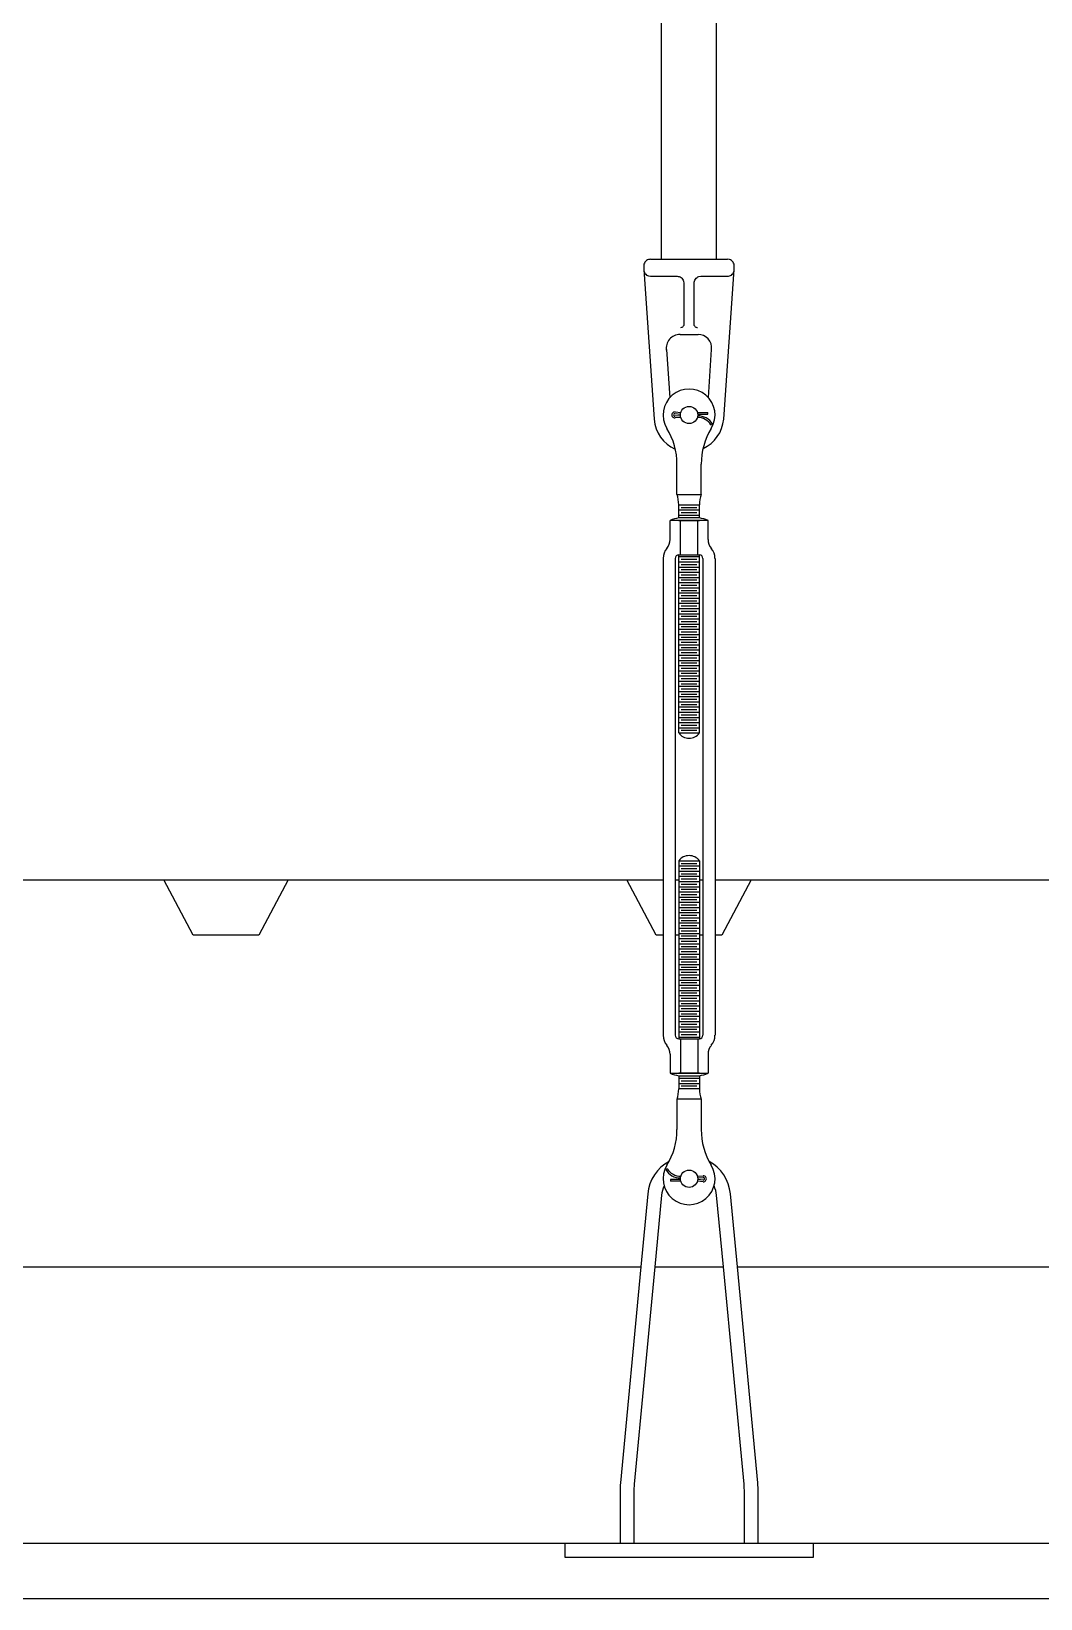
# Model space of a CAD drawing. Extents: x -13 to 356, y -85 to 125.
# Drawn here: x 189.6 to 226.1, y -63 to -6.3 of the extents above; entities that cross this region are included whole.
import ezdxf

# ---------------------------------------------------------------- set-up
doc = ezdxf.new("R2010")
doc.units = 0
doc.header["$MEASUREMENT"] = 0
doc.layers.add('2', color=7, linetype='Continuous')

msp = doc.modelspace()

# ---------------------------------------------------------------- linework, layer by layer
at = {"layer": '2', "color": 5, "linetype": 'Continuous'}
for p, q in [((212.376, -14.557), (212.379, 57.253)), ((214.357, -14.557), (214.36, 57.253)), ((211.738, -14.732), (211.727, -14.805)), ((211.752, -14.695), (211.738, -14.732)), ((211.773, -14.661), (211.752, -14.695)), ((211.8, -14.629), (211.773, -14.661)), ((211.831, -14.603), (211.8, -14.629)), ((211.866, -14.582), (211.831, -14.603)), ((211.902, -14.568), (211.866, -14.582)), ((211.939, -14.559), (211.902, -14.568)), ((211.975, -14.557), (211.939, -14.559)), ((211.975, -14.557), (214.758, -14.557)), ((214.831, -14.568), (214.758, -14.557)), ((214.867, -14.582), (214.831, -14.568)), ((214.902, -14.603), (214.867, -14.582)), ((214.933, -14.629), (214.902, -14.603)), ((214.96, -14.661), (214.933, -14.629)), ((214.98, -14.695), (214.96, -14.661)), ((214.995, -14.732), (214.98, -14.695)), ((215.003, -14.769), (214.995, -14.732)), ((211.727, -14.805), (211.727, -14.923)), ((211.727, -14.923), (211.73, -14.959)), ((211.727, -14.923), (212.103, -20.342)), ((211.73, -14.959), (211.738, -14.996)), ((211.738, -14.996), (211.752, -15.033)), ((211.752, -15.033), (211.773, -15.067)), ((211.773, -15.067), (211.8, -15.098)), ((211.8, -15.098), (211.831, -15.125)), ((211.831, -15.125), (211.866, -15.146)), ((211.866, -15.146), (211.902, -15.16)), ((211.902, -15.16), (211.975, -15.171)), ((211.975, -15.171), (212.933, -15.171)), ((212.933, -15.171), (212.969, -15.173)), ((212.969, -15.173), (213.006, -15.182)), ((213.006, -15.182), (213.042, -15.196)), ((213.042, -15.196), (213.077, -15.217)), ((213.077, -15.217), (213.108, -15.244)), ((213.108, -15.244), (213.135, -15.275)), ((213.135, -15.275), (213.155, -15.309)), ((213.577, -15.309), (213.598, -15.275)), ((213.598, -15.275), (213.625, -15.244)), ((213.625, -15.244), (213.656, -15.217)), ((213.656, -15.217), (213.691, -15.196)), ((213.691, -15.196), (213.727, -15.182)), ((213.727, -15.182), (213.8, -15.171)), ((213.8, -15.171), (214.758, -15.171)), ((214.623, -20.34), (215.006, -14.923)), ((214.758, -15.171), (214.794, -15.168)), ((214.794, -15.168), (214.831, -15.16)), ((214.831, -15.16), (214.867, -15.146)), ((214.867, -15.146), (214.902, -15.125)), ((214.902, -15.125), (214.933, -15.098)), ((214.933, -15.098), (214.96, -15.067)), ((214.96, -15.067), (214.98, -15.033)), ((214.98, -15.033), (214.995, -14.996)), ((214.995, -14.996), (215.006, -14.923)), ((215.006, -14.805), (215.003, -14.769)), ((215.006, -14.923), (215.006, -14.805)), ((213.155, -15.309), (213.17, -15.346)), ((213.17, -15.346), (213.181, -15.419)), ((213.181, -15.419), (213.181, -16.909)), ((213.552, -15.419), (213.555, -15.383)), ((213.552, -16.909), (213.552, -15.419)), ((213.555, -15.383), (213.563, -15.346)), ((213.563, -15.346), (213.577, -15.309)), ((213.144, -16.997), (213.129, -17.01)), ((213.158, -16.981), (213.144, -16.997)), ((213.168, -16.964), (213.158, -16.981)), ((213.175, -16.946), (213.168, -16.964)), ((213.179, -16.927), (213.175, -16.946)), ((213.181, -16.909), (213.179, -16.927)), ((213.558, -16.946), (213.552, -16.909)), ((213.565, -16.964), (213.558, -16.946)), ((213.575, -16.981), (213.565, -16.964)), ((213.588, -16.997), (213.575, -16.981)), ((213.604, -17.01), (213.588, -16.997)), ((213.041, -17.275), (213.693, -17.275)), ((213.093, -17.028), (213.057, -17.033)), ((213.112, -17.02), (213.093, -17.028)), ((213.129, -17.01), (213.112, -17.02)), ((213.621, -17.02), (213.604, -17.01)), ((213.639, -17.028), (213.621, -17.02)), ((213.658, -17.032), (213.639, -17.028)), ((213.676, -17.033), (213.658, -17.032)), ((212.55, -17.849), (212.55, -17.818)), ((212.55, -17.818), (212.668, -19.565)), ((214.066, -19.56), (214.186, -17.818)), ((212.857, -20.14), (213.058, -20.156)), ((213.058, -20.218), (212.857, -20.234)), ((212.862, -20.078), (213.071, -20.094)), ((213.071, -20.28), (212.862, -20.296)), ((213.668, -20.094), (214.043, -20.094)), ((213.68, -20.157), (214.043, -20.157)), ((214.043, -20.157), (214.043, -20.094)), ((214.16, -20.55), (214.214, -20.518)), ((212.932, -23.062), (212.932, -21.972)), ((213.807, -23.062), (213.807, -21.972)), ((212.932, -23.062), (213.807, -23.062)), ((212.994, -23.437), (213.744, -23.437)), ((212.994, -23.911), (212.994, -23.437)), ((212.994, -23.619), (213.744, -23.619)), ((213.088, -23.531), (213.651, -23.531)), ((213.088, -23.718), (213.651, -23.718)), ((213.744, -23.911), (213.744, -23.437)), ((214.057, -23.999), (212.682, -23.999)), ((212.682, -24.69), (212.682, -23.999)), ((212.994, -23.812), (213.744, -23.812)), ((213.744, -23.911), (212.994, -23.911)), ((212.994, -23.999), (213.744, -23.999)), ((213.057, -25.249), (213.057, -23.999)), ((213.682, -25.249), (213.682, -23.999)), ((214.057, -24.69), (214.057, -23.999)), ((212.432, -25.374), (212.432, -42.624)), ((212.869, -25.374), (212.869, -42.624)), ((212.994, -31.687), (212.994, -25.249)), ((212.994, -25.249), (213.744, -25.249)), ((212.994, -25.312), (213.744, -25.312)), ((212.994, -25.499), (213.744, -25.499)), ((213.088, -25.406), (213.651, -25.406)), ((213.744, -31.687), (213.744, -25.249)), ((213.869, -25.374), (213.869, -42.624)), ((214.307, -25.374), (214.307, -42.624)), ((212.994, -25.687), (213.744, -25.687)), ((212.994, -25.874), (213.744, -25.874)), ((212.994, -26.062), (213.744, -26.062)), ((213.088, -25.593), (213.651, -25.593)), ((213.088, -25.781), (213.651, -25.781)), ((213.088, -25.968), (213.651, -25.968)), ((212.994, -26.249), (213.744, -26.249)), ((212.994, -26.437), (213.744, -26.437)), ((212.994, -26.624), (213.744, -26.624)), ((213.088, -26.156), (213.651, -26.156)), ((213.088, -26.343), (213.651, -26.343)), ((213.088, -26.531), (213.651, -26.531)), ((212.994, -26.812), (213.744, -26.812)), ((212.994, -26.999), (213.744, -26.999)), ((212.994, -27.187), (213.744, -27.187)), ((213.088, -26.718), (213.651, -26.718)), ((213.088, -26.906), (213.651, -26.906)), ((213.088, -27.093), (213.651, -27.093)), ((212.994, -27.374), (213.744, -27.374)), ((212.994, -27.562), (213.744, -27.562)), ((212.994, -27.749), (213.744, -27.749)), ((213.088, -27.281), (213.651, -27.281)), ((213.088, -27.468), (213.651, -27.468)), ((213.088, -27.656), (213.651, -27.656)), ((212.994, -27.937), (213.744, -27.937)), ((212.994, -28.124), (213.744, -28.124)), ((212.994, -28.312), (213.744, -28.312)), ((213.088, -27.843), (213.651, -27.843)), ((213.088, -28.031), (213.651, -28.031)), ((213.088, -28.218), (213.651, -28.218)), ((212.994, -28.499), (213.744, -28.499)), ((212.994, -28.687), (213.744, -28.687)), ((212.994, -28.874), (213.744, -28.874)), ((213.088, -28.406), (213.651, -28.406)), ((213.088, -28.593), (213.651, -28.593)), ((213.088, -28.781), (213.651, -28.781)), ((212.994, -29.062), (213.744, -29.062)), ((212.994, -29.249), (213.744, -29.249)), ((212.994, -29.437), (213.744, -29.437)), ((213.088, -28.968), (213.651, -28.968)), ((213.088, -29.156), (213.651, -29.156)), ((213.088, -29.343), (213.651, -29.343)), ((212.994, -29.624), (213.744, -29.624)), ((212.994, -29.812), (213.744, -29.812)), ((212.994, -29.999), (213.744, -29.999)), ((213.088, -29.531), (213.651, -29.531)), ((213.088, -29.718), (213.651, -29.718)), ((213.088, -29.906), (213.651, -29.906)), ((212.994, -30.187), (213.744, -30.187)), ((212.994, -30.374), (213.744, -30.374)), ((212.994, -30.562), (213.744, -30.562)), ((213.088, -30.093), (213.651, -30.093)), ((213.088, -30.281), (213.651, -30.281)), ((213.088, -30.468), (213.651, -30.468)), ((212.994, -30.749), (213.744, -30.749)), ((212.994, -30.937), (213.744, -30.937)), ((212.994, -31.124), (213.744, -31.124)), ((213.088, -30.656), (213.651, -30.656)), ((213.088, -30.843), (213.651, -30.843)), ((213.088, -31.031), (213.651, -31.031)), ((212.994, -31.312), (213.744, -31.312)), ((212.994, -31.499), (213.744, -31.499)), ((212.994, -31.687), (213.744, -31.687)), ((213.088, -31.218), (213.651, -31.218)), ((213.088, -31.406), (213.651, -31.406)), ((213.088, -31.593), (213.651, -31.593)), ((212.994, -36.312), (212.994, -42.749)), ((212.994, -36.312), (213.744, -36.312)), ((212.994, -36.499), (213.744, -36.499)), ((212.994, -36.687), (213.744, -36.687)), ((213.088, -36.406), (213.651, -36.406)), ((213.088, -36.593), (213.651, -36.593)), ((213.088, -36.781), (213.651, -36.781)), ((213.744, -36.312), (213.744, -42.749)), ((144.557, -36.997), (212.432, -36.997)), ((195.432, -38.997), (194.369, -36.997)), ((198.869, -36.997), (197.807, -38.997)), ((212.182, -38.997), (211.119, -36.997)), ((212.869, -36.997), (212.994, -36.997)), ((212.994, -36.874), (213.744, -36.874)), ((212.994, -37.062), (213.744, -37.062)), ((212.994, -37.249), (213.744, -37.249)), ((213.088, -36.968), (213.651, -36.968)), ((213.088, -37.156), (213.651, -37.156)), ((213.088, -37.343), (213.651, -37.343)), ((213.744, -36.997), (213.869, -36.997)), ((214.307, -36.997), (279.432, -36.997)), ((215.619, -36.997), (214.557, -38.997)), ((212.994, -37.437), (213.744, -37.437)), ((212.994, -37.624), (213.744, -37.624)), ((212.994, -37.812), (213.744, -37.812)), ((213.088, -37.531), (213.651, -37.531)), ((213.088, -37.718), (213.651, -37.718)), ((213.088, -37.906), (213.651, -37.906)), ((212.994, -37.999), (213.744, -37.999)), ((212.994, -38.187), (213.744, -38.187)), ((212.994, -38.374), (213.744, -38.374)), ((213.088, -38.093), (213.651, -38.093)), ((213.088, -38.281), (213.651, -38.281)), ((213.088, -38.468), (213.651, -38.468)), ((197.807, -38.997), (195.432, -38.997)), ((212.432, -38.997), (212.182, -38.997)), ((212.994, -38.999), (212.869, -38.999)), ((212.994, -38.562), (213.744, -38.562)), ((212.994, -38.749), (213.744, -38.749)), ((212.994, -38.937), (213.744, -38.937)), ((213.088, -38.656), (213.651, -38.656)), ((213.088, -38.843), (213.651, -38.843)), ((213.088, -39.031), (213.651, -39.031)), ((213.869, -38.999), (213.744, -38.999)), ((214.557, -38.997), (214.307, -38.997)), ((212.994, -39.124), (213.744, -39.124)), ((212.994, -39.312), (213.744, -39.312)), ((212.994, -39.499), (213.744, -39.499)), ((213.088, -39.218), (213.651, -39.218)), ((213.088, -39.406), (213.651, -39.406)), ((213.088, -39.593), (213.651, -39.593)), ((212.994, -39.687), (213.744, -39.687)), ((212.994, -39.874), (213.744, -39.874)), ((212.994, -40.062), (213.744, -40.062)), ((213.088, -39.781), (213.651, -39.781)), ((213.088, -39.968), (213.651, -39.968)), ((213.088, -40.156), (213.651, -40.156)), ((212.994, -40.249), (213.744, -40.249)), ((212.994, -40.437), (213.744, -40.437)), ((212.994, -40.624), (213.744, -40.624)), ((212.994, -40.812), (213.744, -40.812)), ((213.088, -40.343), (213.651, -40.343)), ((213.088, -40.531), (213.651, -40.531)), ((213.088, -40.718), (213.651, -40.718)), ((212.994, -40.999), (213.744, -40.999)), ((212.994, -41.187), (213.744, -41.187)), ((212.994, -41.374), (213.744, -41.374)), ((213.088, -40.906), (213.651, -40.906)), ((213.088, -41.093), (213.651, -41.093)), ((213.088, -41.281), (213.651, -41.281)), ((212.994, -41.562), (213.744, -41.562)), ((212.994, -41.749), (213.744, -41.749)), ((212.994, -41.937), (213.744, -41.937)), ((213.088, -41.468), (213.651, -41.468)), ((213.088, -41.656), (213.651, -41.656)), ((213.088, -41.843), (213.651, -41.843)), ((212.994, -42.124), (213.744, -42.124)), ((212.994, -42.312), (213.744, -42.312)), ((212.994, -42.499), (213.744, -42.499)), ((213.088, -42.031), (213.651, -42.031)), ((213.088, -42.218), (213.651, -42.218)), ((213.088, -42.406), (213.651, -42.406)), ((212.994, -42.687), (213.744, -42.687)), ((212.994, -42.749), (213.744, -42.749)), ((213.057, -42.749), (213.057, -43.999)), ((213.088, -42.593), (213.651, -42.593)), ((213.682, -42.749), (213.682, -43.999)), ((212.682, -43.309), (212.682, -43.999)), ((214.057, -43.309), (214.057, -43.999)), ((212.682, -43.999), (214.057, -43.999)), ((213.744, -43.999), (212.994, -43.999)), ((212.994, -44.088), (212.994, -44.562)), ((212.994, -44.088), (213.744, -44.088)), ((213.744, -44.187), (212.994, -44.187)), ((213.744, -44.088), (213.744, -44.562)), ((213.744, -44.38), (212.994, -44.38)), ((213.744, -44.562), (212.994, -44.562)), ((213.651, -44.281), (213.088, -44.281)), ((213.651, -44.468), (213.088, -44.468)), ((212.932, -44.937), (212.932, -46.027)), ((213.807, -44.937), (212.932, -44.937)), ((213.807, -44.937), (213.807, -46.027)), ((212.579, -47.449), (212.525, -47.481)), ((213.058, -47.842), (212.696, -47.842)), ((212.696, -47.842), (212.696, -47.905)), ((213.071, -47.905), (212.696, -47.905)), ((213.668, -47.719), (213.876, -47.703)), ((213.876, -47.921), (213.668, -47.905)), ((213.68, -47.781), (213.881, -47.765)), ((213.881, -47.859), (213.68, -47.843)), ((211.877, -48.361), (211.627, -51.002)), ((212.375, -48.408), (212.129, -51.002)), ((214.612, -51.002), (214.366, -48.408)), ((215.115, -51.002), (214.864, -48.361)), ((145.364, -50.999), (211.627, -50.999)), ((211.627, -51.002), (210.886, -58.814)), ((212.129, -51.002), (211.384, -58.861)), ((212.13, -50.999), (214.612, -50.999)), ((215.357, -58.861), (214.612, -51.002)), ((215.114, -50.999), (278.627, -50.999)), ((215.855, -58.814), (215.115, -51.002)), ((210.871, -59.144), (210.871, -61.002)), ((211.371, -59.144), (211.371, -61.002)), ((215.371, -61.002), (215.371, -59.144)), ((215.871, -61.002), (215.871, -59.144)), ((232.121, -60.999), (180.121, -60.999)), ((208.871, -61.002), (208.871, -61.502)), ((217.871, -61.502), (217.871, -61.002)), ((208.871, -61.502), (217.871, -61.502)), ((26.121, -62.999), (314.121, -62.999))]:
    msp.add_line(p, q, dxfattribs=at)
for centre in [(213.369, -20.187), (213.369, -47.812)]:
    msp.add_circle(centre, 0.312, dxfattribs=at)
for centre, radius, start, end in [((213.038, -17.769), 0.494, 89.663, 189.3301), ((213.693, -17.77), 0.495, 354.4687, 90.0032), ((213.369, -20.187), 0.938, 328.7095, 211.2904), ((213.369, -20.252), 1.269, 184.0801, 246.8386), ((212.854, -20.187), 0.109, 85.5189, 274.4811), ((212.854, -20.187), 0.0469, 85.5189, 274.4811), ((213.687, -20.829), 0.55, 30.5508, 91.9631), ((213.687, -20.829), 0.612, 30.5508, 90.5806), ((213.328, -20.222), 1.3, 294.7793, 354.8006), ((210.432, -21.972), 2.5, 0, 31.2904), ((216.307, -21.972), 2.5, 148.7096, 180), ((211.832, -23.438), 1.163, 0.0532, 18.8714), ((214.907, -23.438), 1.163, 161.1286, 179.9468), ((213.369, -25.828), 1.953, 101.0695, 110.6097), ((213.369, -25.828), 1.953, 69.3903, 78.9305), ((212.182, -24.69), 0.5, 319.8808, 0), ((214.557, -24.69), 0.5, 180, 220.1192), ((212.994, -25.374), 0.562, 139.8808, 180), ((212.994, -25.374), 0.125, 90, 180), ((213.744, -25.374), 0.125, 0, 90), ((213.744, -25.374), 0.562, 0, 40.1192), ((213.369, -31.406), 0.469, 216.8699, 323.1301), ((213.369, -36.593), 0.469, 36.8699, 143.1301), ((212.994, -42.624), 0.562, 180, 220.1192), ((212.182, -43.309), 0.5, 0, 40.1192), ((212.994, -42.624), 0.125, 180, 270), ((213.744, -42.624), 0.125, 270, 0), ((214.557, -43.309), 0.5, 139.8808, 180), ((213.744, -42.624), 0.562, 319.8808, 0), ((213.369, -42.171), 1.953, 249.3903, 258.9305), ((213.369, -42.171), 1.953, 281.0695, 290.6097), ((211.832, -44.561), 1.163, 341.1286, 359.9468), ((214.907, -44.561), 1.163, 180.0532, 198.8714), ((210.432, -46.027), 2.5, 328.7095, 0), ((216.307, -46.027), 2.5, 180, 211.2904), ((213.369, -48.499), 1.5, 118.7659, 174.5839), ((213.369, -47.812), 0.938, 148.7096, 31.2905), ((213.052, -47.17), 0.612, 210.5508, 270.5806), ((213.052, -47.17), 0.55, 210.5508, 271.9631), ((213.369, -48.499), 1.5, 5.4161, 61.2341), ((213.369, -48.499), 1, 154.417, 174.5839), ((213.885, -47.812), 0.109, 265.5189, 94.4811), ((213.885, -47.812), 0.0469, 265.5189, 94.4811), ((213.369, -48.499), 1, 5.4161, 25.583), ((214.371, -59.144), 3.5, 174.5839, 180), ((214.371, -59.144), 3, 174.5839, 180), ((212.371, -59.144), 3, 0, 5.4161), ((212.371, -59.144), 3.5, 0, 5.4161)]:
    msp.add_arc(centre, radius, start, end, dxfattribs=at)

doc.saveas('drawing.dxf')
